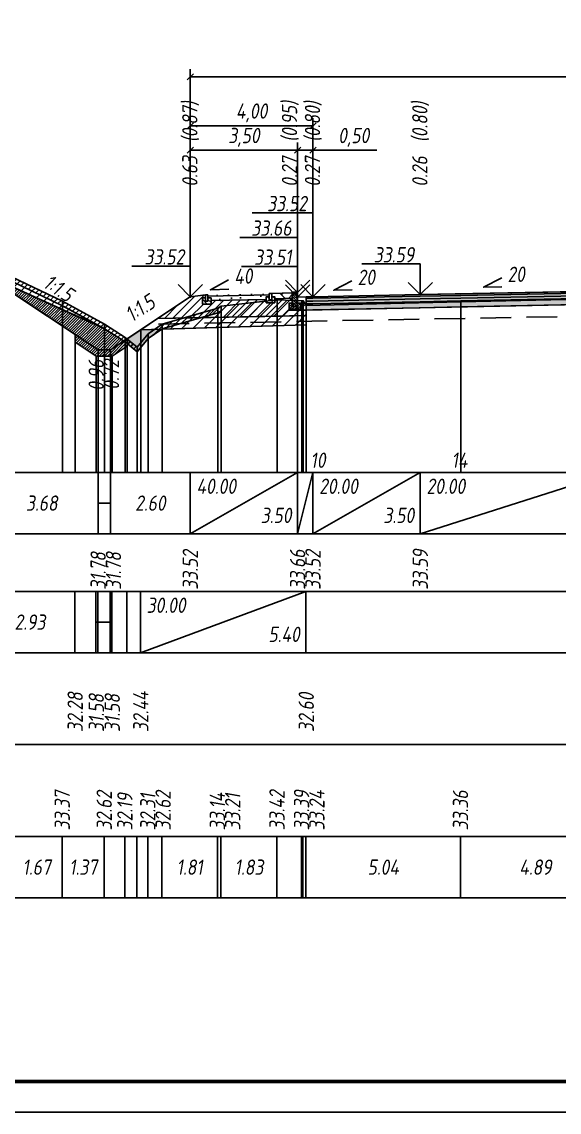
# Model space of a CAD drawing. Extents: x -717 to 1451, y -133302 to 233.
# Drawn here: x 110.9 to 198.6, y -110277.4 to -110099.4 of the extents above; entities that cross this region are included whole.
import ezdxf
from ezdxf.enums import TextEntityAlignment as Align

# ---------------------------------------------------------------- set-up
doc = ezdxf.new("R2010")
doc.units = 0
doc.linetypes.add('штриховая', pattern=[0.75, 0.5, -0.25])
for name, color, linetype in [('Интерполированный поперечник', 2, 'Continuous'), ('КОД_399', 252, 'Continuous'), ('Код_510', 7, 'Continuous'), ('Код_514', 1, 'Continuous'), ('Код_516', 1, 'Continuous'), ('Контур_0', 7, 'Continuous'), ('Контур_2660', 7, 'Continuous'), ('Контур_2665', 7, 'Continuous'), ('Контур_400', 7, 'Continuous'), ('Контур_508', 7, 'Continuous'), ('Контур_512', 7, 'Continuous'), ('Контур_513', 7, 'Continuous'), ('Красный поперечник', 1, 'Continuous'), ('Объём_2501', 7, 'Continuous'), ('Объём_2650', 7, 'Continuous'), ('Объём_2660', 7, 'Continuous'), ('Объём_2661', 7, 'Continuous'), ('Объём_2663', 7, 'Continuous'), ('Объём_2664', 7, 'Continuous'), ('Объём_2665', 7, 'Continuous'), ('Объём_2666', 7, 'Continuous'), ('Объём_2753', 7, 'Continuous'), ('Откосы', 7, 'Continuous'), ('Отметки покрытия', 7, 'Continuous'), ('Рабочие отметки', 7, 'Continuous'), ('Рабочие отметки доп.', 7, 'Continuous'), ('Слои выравнивания', 7, 'Continuous'), ('Таблица', 7, 'Continuous'), ('Уклоны проезжей части', 7, 'Continuous'), ('Черный поперечник', 3, 'Continuous')]:
    doc.layers.add(name, color=color, linetype=linetype)
for name, color, linetype, true_color in [('Контур_2540', 2, 'Continuous', 0xffff00), ('Контур_2562', 3, 'Continuous', 0x00ff00), ('Контур_2570', 7, 'Continuous', 0x80ff00), ('Контур_2583', 3, 'Continuous', 0x00ff00), ('Контур_2584', 3, 'Continuous', 0x00ff00), ('Контур_2725', 7, 'Continuous', 0x323232), ('Контур_2736', 4, 'Continuous', 0x00ffff), ('Контур_2737', 4, 'Continuous', 0x00ffff), ('Контур_2738', 4, 'Continuous', 0x00ffff), ('Контур_2739', 4, 'Continuous', 0x00ffff), ('Контур_2745', 7, 'Continuous', 0xa4ffff), ('Контур_2747', 4, 'Continuous', 0x00ffff), ('Контур_2748', 4, 'Continuous', 0x00ffff), ('Контур_2749', 4, 'Continuous', 0x00ffff), ('Контур_2760', 7, 'Continuous', 0x323232), ('Контур_2761', 7, 'Continuous', 0x323232), ('Контур_2762', 7, 'Continuous', 0x323232), ('Контур_2763', 7, 'Continuous', 0x323232), ('Контур_402', 7, 'Continuous', 0xff6464), ('Контур_703', 4, 'Continuous', 0x00ffff), ('Контур_705', 4, 'Continuous', 0x00ffff), ('Контур_707', 4, 'Continuous', 0x00ffff), ('Контур_720', 131, 'Continuous', 0xaaffff), ('Объём_2500', 7, 'Continuous', 0xc0c0c0), ('Объём_2520', 7, 'Continuous', 0x80ffff), ('Объём_2540', 2, 'Continuous', 0xffff00), ('Объём_2562', 3, 'Continuous', 0x00ff00), ('Объём_2563', 7, 'Continuous', 0xff8000), ('Объём_2570', 7, 'Continuous', 0x80ff00), ('Объём_2583', 3, 'Continuous', 0x00ff00), ('Объём_2584', 3, 'Continuous', 0x00ff00), ('Объём_2594', 3, 'Continuous', 0x00ff00), ('Объём_2598', 3, 'Continuous', 0x00ff00), ('Объём_2600', 7, 'Continuous', 0x808000), ('Объём_2620', 2, 'Continuous', 0xffff00), ('Объём_2746', 2, 'Continuous', 0xffff00)]:
    doc.layers.add(name, color=color, linetype=linetype, true_color=true_color)
doc.styles.get("Standard").update_dxf_attribs({"font": 'txt', "height": 2.5})
doc.styles.add('М', font='romand.shx', dxfattribs={"width": 0.8, "oblique": 10, "height": 2.5})
doc.dimstyles.new('ISO-25', dxfattribs={"dimtxt": 2.5, "dimasz": 2.5, "dimexe": 1.25, "dimexo": 0.625, "dimtad": 1, "dimtxsty": 'Standard', "dimcen": 2.5, "dimadec": 0, "dimazin": 0, "dimtfac": 1, "dimtmove": 0, "dimatfit": 3, "dimfxl": 1, "dimarcsym": 0})

# ---------------------------------------------------------------- blocks, each defined once
blk = doc.blocks.new('_Oblique')
at = {"color": 0, "linetype": 'ByBlock', "lineweight": -2}
blk.add_line((-0.5, -0.5), (0.5, 0.5), dxfattribs=at)
blk = doc.blocks.new('*D3584')
at = {"color": 0, "lineweight": -2, "transparency": 16777216}
for p, q in [((138.41, -110143.75), (138.41, -110119.15)), ((138.41, -110120.4), (155.91, -110120.4)), ((155.91, -110143.8), (155.91, -110119.15))]:
    blk.add_line(p, q, dxfattribs=at)
at = {"layer": 'Defpoints', "color": 0, "transparency": 16777216}
for p in [(155.91, -110120.4), (138.41, -110144.38), (155.91, -110144.43)]:
    blk.add_point(p, dxfattribs=at)
at = {"color": 0, "lineweight": -2, "transparency": 16777216, "rotation": 180}
blk.add_blockref('_Oblique', (138.41, -110120.4), dxfattribs=at)
at = {"color": 0, "lineweight": -2, "transparency": 16777216}
blk.add_blockref('_Oblique', (155.91, -110120.4), dxfattribs=at)
at = {"color": 0, "transparency": 16777216, "insert": (147.16, -110118.29), "char_height": 2.5, "width": 9.5833, "attachment_point": 5, "style": 'М'}
blk.add_mtext('3,50', dxfattribs=at)
blk = doc.blocks.new('*D3586')
at = {"color": 0, "lineweight": -2, "transparency": 16777216}
for p, q in [((155.91, -110143.8), (155.91, -110119.15)), ((155.91, -110120.4), (158.41, -110120.4)), ((158.41, -110143.75), (158.41, -110119.15)), ((158.41, -110120.4), (168.82, -110120.4))]:
    blk.add_line(p, q, dxfattribs=at)
at = {"layer": 'Defpoints', "color": 0, "transparency": 16777216}
for p in [(158.41, -110120.4), (155.91, -110144.43), (158.41, -110144.38)]:
    blk.add_point(p, dxfattribs=at)
at = {"color": 0, "lineweight": -2, "transparency": 16777216, "rotation": 180}
blk.add_blockref('_Oblique', (155.91, -110120.4), dxfattribs=at)
at = {"color": 0, "lineweight": -2, "transparency": 16777216}
blk.add_blockref('_Oblique', (158.41, -110120.4), dxfattribs=at)
at = {"color": 0, "transparency": 16777216, "insert": (165.06, -110118.29), "char_height": 2.5, "width": 9.1667, "attachment_point": 5, "style": 'М'}
blk.add_mtext('0,50', dxfattribs=at)
blk = doc.blocks.new('*D3589')
at = {"color": 0, "lineweight": -2, "transparency": 16777216}
for p, q in [((138.41, -110144.5), (138.41, -110115.15)), ((158.41, -110143.75), (158.41, -110115.15)), ((138.41, -110116.4), (158.41, -110116.4))]:
    blk.add_line(p, q, dxfattribs=at)
at = {"layer": 'Defpoints', "color": 0, "transparency": 16777216}
for p in [(158.41, -110116.4), (138.41, -110145.13), (158.41, -110144.38)]:
    blk.add_point(p, dxfattribs=at)
at = {"color": 0, "lineweight": -2, "transparency": 16777216, "rotation": 180}
blk.add_blockref('_Oblique', (138.41, -110116.4), dxfattribs=at)
at = {"color": 0, "lineweight": -2, "transparency": 16777216}
blk.add_blockref('_Oblique', (158.41, -110116.4), dxfattribs=at)
at = {"color": 0, "transparency": 16777216, "insert": (148.41, -110114.29), "char_height": 2.5, "width": 9.1667, "attachment_point": 5, "style": 'М'}
blk.add_mtext('4,00', dxfattribs=at)
blk = doc.blocks.new('*D3590')
at = {"color": 0, "lineweight": -2, "transparency": 16777216}
for p, q in [((138.41, -110144.5), (138.41, -110107.15)), ((276.15, -110144.5), (276.15, -110107.15)), ((138.41, -110108.4), (276.15, -110108.4))]:
    blk.add_line(p, q, dxfattribs=at)
at = {"layer": 'Defpoints', "color": 0, "transparency": 16777216}
for p in [(276.15, -110108.4), (138.41, -110145.13), (276.15, -110145.13)]:
    blk.add_point(p, dxfattribs=at)
at = {"color": 0, "lineweight": -2, "transparency": 16777216, "rotation": 180}
blk.add_blockref('_Oblique', (138.41, -110108.4), dxfattribs=at)
at = {"color": 0, "lineweight": -2, "transparency": 16777216}
blk.add_blockref('_Oblique', (276.15, -110108.4), dxfattribs=at)
at = {"color": 0, "transparency": 16777216, "insert": (207.28, -110106.29), "char_height": 2.5, "width": 12.5, "attachment_point": 5, "style": 'М'}
blk.add_mtext('27,55', dxfattribs=at)
blk = doc.blocks.new('БР100.30.18')
at = {"linetype": 'Continuous', "lineweight": 13}
h = blk.add_hatch(dxfattribs=at)
h.set_pattern_fill('ANSI35', scale=5)
h.set_pattern_definition([(45, (-1504.996, -4799.2297), (-0.88388348, 0.88388348), []), (45, (-1504.1121, -4799.2297), (-0.88388348, 0.88388348), [1.5625, -0.3125, 0, -0.3125])])
h.paths.add_polyline_path([(0.3, 3.47), (1.8, 3.47), (1.8, -1.03), (0, -1.03), (0, 1.97)])
h = blk.add_hatch(dxfattribs=at)
h.set_pattern_fill('ANSI35', scale=5, angle=90)
h.set_pattern_definition([(135, (-1504.996, -4800.7297), (-0.88388348, -0.88388348), []), (135, (-1504.996, -4799.8458), (-0.88388348, -0.88388348), [1.5625, -0.3125, 0, -0.3125])])
h.paths.add_polyline_path([(-1, -0.03), (0, -0.03), (0, -1.03), (1.8, -1.03), (1.8, -0.03), (2.8, -0.03), (2.8, -2.03), (-1, -2.03)])
at = {"color": 7, "lineweight": 30}
blk.add_lwpolyline([(1.8, -1.03), (0, -1.03), (0, 1.97), (0.3, 3.47), (1.8, 3.47)], close=True, dxfattribs=at)
at = {"linetype": 'Continuous'}
blk.add_lwpolyline([(0, -0.03), (-1, -0.03), (-1, -2.03), (2.8, -2.03), (2.8, -0.03), (1.8, -0.03)], dxfattribs=at)

msp = doc.modelspace()

# ---------------------------------------------------------------- hatches: boundary and pattern name
at = {"linetype": 'Continuous', "lineweight": 13}
h = msp.add_hatch(dxfattribs=at)
h.set_pattern_fill('ANSI35', scale=5, angle=90)
h.set_pattern_definition([(135, (-1679.6497, -44416.3796), (-0.883883476, -0.883883476), []), (135, (-1679.6497, -44415.4957), (-0.883883476, -0.883883476), [1.5625, -0.3125, 0, -0.3125])])
h.paths.add_polyline_path([(141.797, -110144.508), (141.297, -110144.508), (141.297, -110145.008), (140.897, -110145.008), (140.897, -110144.508), (140.397, -110144.508), (140.397, -110145.508), (141.797, -110145.508)])
at = {"linetype": 'Continuous'}
h = msp.add_hatch(dxfattribs=at)
h.set_pattern_fill('ANSI31', color=256, scale=15, angle=45, style=0)
h.set_pattern_definition([(90, (-1734.0907, -115097.4325), (-1.875, 3e-16), [])])
h.paths.add_polyline_path([(141.297, -110144.008), (151.292, -110143.802), (151.292, -110144.002), (141.297, -110144.2)])
at = {"linetype": 'Continuous', "lineweight": 13}
h = msp.add_hatch(dxfattribs=at)
h.set_pattern_fill('ANSI35', scale=5, angle=90)
h.set_pattern_definition([(135, (-1690.0452, -44416.1735), (-0.883883476, -0.883883476), []), (135, (-1690.0452, -44415.2896), (-0.883883476, -0.883883476), [1.5625, -0.3125, 0, -0.3125])])
h.paths.add_polyline_path([(152.192, -110144.302), (151.693, -110144.302), (151.692, -110144.802), (151.292, -110144.802), (151.292, -110144.302), (150.792, -110144.302), (150.792, -110145.302), (152.192, -110145.302)])
at = {"linetype": 'Continuous'}
h = msp.add_hatch(dxfattribs=at)
h.set_pattern_fill('AR-HBONE', color=253, scale=0.3)
h.set_pattern_definition([(45, (-121.6545, -115949.651), (0, 1.69705627), [3.6, -1.2]), (135, (-120.8059, -115948.8025), (1e-16, 1.69705627), [3.6, -1.2])])
h.paths.add_polyline_path([(151.292, -110143.802), (151.292, -110144.802), (151.292, -110144.802)])
h.paths.add_polyline_path([(155.013, -110143.653), (151.692, -110143.802), (151.692, -110144.302), (152.192, -110144.302), (152.192, -110144.68), (155.014, -110144.554)])
at = {"layer": 'КОД_399'}
h = msp.add_hatch(dxfattribs=at)
h.set_pattern_fill('AR-CONC', scale=0.7, angle=45, style=0)
h.set_pattern_definition([(95, (-1734.1726, -115097.5217), (3.860864, 3.2396496), [0.525, -5.775]), (40, (-1734.1726, -115097.5217), (-4.409945, 3.036377), [0.42, -4.62]), (145.45144, (-1733.851, -115097.2518), (-0.549081, 6.2760265), [0.4461813, -4.907995]), (91.1842, (-1735.1626, -115096.532), (6.101854, 4.4632964), [0.7875, -8.6625]), (141.63564, (-1734.654, -115096.16), (-0.1953, 9.447982), [0.669272, -7.361996]), (36.18416, (-1735.1626, -115096.532), (-0.1953, 9.447982), [0.63, -6.93]), (66, (-1734.42, -115096.2843), (4.947401, 0.9616773), [0.525, -5.775]), (11, (-1734.42, -115096.2843), (-2.38496, 4.793659), [0.42, -4.62]), (116.45144, (-1734.008, -115096.204), (2.562441, 5.7553363), [0.4461813, -4.907995]), (82.5, (-1734.1726, -115097.5217), (-1.5875523, 1.7079287), [0, -4.564, 0, -4.69, 0, -4.6375]), (52.5, (-1734.1726, -115097.5217), (-0.6501106, 3.2543661), [0, -2.674, 0, -4.459, 0, -1.7675]), (12.5, (-1735.2764, -115098.6255), (2.7539272, 2.5306453), [0, -1.75, 0, -5.46, 0, -7.245]), (2.5, (-1735.7714, -115099.1205), (2.3911299, 3.3821186), [0, -2.275, 0, -3.626, 0, -5.145])])
h.paths.add_polyline_path([(141.797, -110144.508), (141.297, -110144.508), (141.297, -110144.2), (151.292, -110144.002), (151.292, -110144.302), (150.792, -110144.302), (150.792, -110144.762), (141.797, -110144.94)])
at = {"layer": 'Объём_2563'}
h = msp.add_hatch(dxfattribs=at)
h.set_pattern_fill('ANSI31', color=256, scale=0.3)
h.paths.add_polyline_path([(153.495, -110147.465), (133.079, -110147.873), (138.414, -110144.317), (140.897, -110144.008), (140.897, -110144.508), (140.397, -110144.508), (140.397, -110145.508), (141.797, -110145.508), (141.797, -110144.94), (150.792, -110144.762), (150.792, -110145.302), (152.192, -110145.302), (152.192, -110144.68), (155.014, -110144.554), (155.015, -110145.368), (154.515, -110145.368), (154.516, -110146.368), (155.914, -110146.367), (155.914, -110146.517), (154.414, -110146.547)])
h.paths.add_polyline_path([(278.786, -110147.276), (279.626, -110147.836), (261.068, -110147.465), (260.15, -110146.547), (258.65, -110146.517), (258.65, -110146.367), (260.048, -110146.368), (260.049, -110145.368), (259.549, -110145.368), (259.549, -110144.554), (262.371, -110144.68), (262.371, -110145.302), (263.771, -110145.302), (263.771, -110144.762), (272.766, -110144.94), (272.766, -110145.508), (274.166, -110145.508), (274.166, -110144.508), (273.666, -110144.508), (273.666, -110144.008), (276.15, -110144.317), (278.786, -110146.074)])
at = {"layer": 'Объём_2570'}
h = msp.add_hatch(dxfattribs=at)
h.set_pattern_fill('ANSI31', color=256, scale=0.2)
h.paths.add_polyline_path([(143.471, -110146.605), (142.882, -110146.937), (133.838, -110149.551), (131.535, -110151.129), (129.764, -110153.308), (127.799, -110151.693), (124.433, -110149.539), (117.582, -110145.8), (109.253, -110141.792), (105, -110141.491), (105, -110140.741), (109.253, -110141.042), (117.582, -110145.05), (124.433, -110148.789), (127.799, -110150.943), (129.764, -110152.558), (131.535, -110150.379), (133.838, -110148.801), (142.882, -110146.187), (143.471, -110145.855)])
h.paths.add_polyline_path([(289.122, -110145.86), (284.121, -110146.039), (281.47, -110146.349), (279.669, -110146.823), (276.978, -110146.324), (276.521, -110146.018), (276.323, -110146.229), (276.323, -110145.479), (276.521, -110145.268), (276.978, -110145.574), (279.669, -110146.073), (281.47, -110145.599), (284.121, -110145.289), (289.122, -110145.11)])
at = {"layer": 'Объём_2600'}
h = msp.add_hatch(dxfattribs=at)
h.set_pattern_fill('ANSI31', color=6, scale=0.4)
h.paths.add_polyline_path([(109.253, -110141.792), (117.582, -110145.8), (124.352, -110149.495), (106.965, -110141.63)])
h.paths.add_polyline_path([(142.882, -110146.937), (143.471, -110146.605), (143.471, -110145.855), (152.6, -110144.805), (156.605, -110144.973), (156.824, -110144.966), (157.324, -110145.716), (157.324, -110148.888), (133.774, -110149.595), (133.838, -110149.551)])
h = msp.add_hatch(dxfattribs=at)
h.set_pattern_fill('HONEY', color=5, scale=0.3)
h.paths.add_polyline_path([(128.102, -110151.191), (130.342, -110149.698), (133.774, -110149.595), (131.535, -110151.129), (129.764, -110153.308), (128.102, -110151.941)])
h.paths.add_polyline_path([(287.981, -110145.901), (287.981, -110145.871), (289.122, -110145.11), (289.122, -110145.86)])
at = {"layer": 'Объём_2620'}
h = msp.add_hatch(dxfattribs=at)
h.set_pattern_fill('ANSI31', color=2, scale=0.1)
h.paths.add_polyline_path([(117.927, -110146.589), (124.352, -110149.495), (124.433, -110149.539), (127.799, -110151.693), (128.102, -110151.941), (128.102, -110152.393), (125.692, -110154), (123.086, -110154), (119.639, -110151.702), (119.639, -110150.5), (106.259, -110141.58), (106.965, -110141.63)])
at = {"layer": 'Слои выравнивания'}
for color, points in [(2, [(157.324, -110144.339), (158.414, -110144.317), (175.914, -110143.967), (182.522, -110143.835), (206.965, -110143.346), (207.282, -110143.339), (207.282, -110143.589), (206.965, -110143.596), (182.522, -110144.085), (175.914, -110144.217), (158.414, -110144.567), (157.324, -110144.589)]), (3, [(157.324, -110144.589), (158.414, -110144.567), (175.914, -110144.217), (182.522, -110144.085), (206.965, -110143.596), (207.282, -110143.589), (207.282, -110144.039), (206.965, -110144.046), (182.522, -110144.535), (175.914, -110144.667), (158.414, -110145.017), (157.324, -110145.039)]), (4, [(157.324, -110145.039), (158.414, -110145.017), (175.914, -110144.667), (182.522, -110144.535), (206.965, -110144.046), (207.282, -110144.039), (207.282, -110144.489), (206.965, -110144.496), (182.522, -110144.985), (175.914, -110145.117), (158.414, -110145.467), (157.324, -110145.489)]), (5, [(157.324, -110145.489), (158.414, -110145.467), (175.914, -110145.117), (182.522, -110144.985), (206.965, -110144.496), (207.282, -110144.489), (207.282, -110145.489), (206.965, -110145.496), (182.522, -110145.985), (175.914, -110146.117), (158.414, -110146.467), (157.324, -110146.489)])]:
    msp.add_hatch(color=color, dxfattribs=at).paths.add_polyline_path(points)

# ---------------------------------------------------------------- linework, layer by layer
at = {"flags": 128}
msp.add_lwpolyline([(-30.054, -110277.421), (389.946, -110277.421), (389.946, -109980.421), (-30.054, -109980.421)], close=True, dxfattribs=at)
at = {"const_width": 0.6, "flags": 128}
msp.add_lwpolyline([(-10.054, -110272.421), (384.946, -110272.421), (384.946, -109985.421), (-10.054, -109985.421)], close=True, dxfattribs=at)
for points in [[(140.897, -110144.508), (140.397, -110144.508), (140.397, -110145.508), (141.797, -110145.508), (141.797, -110144.508), (141.297, -110144.508), (141.297, -110145.008), (140.897, -110145.008), (140.897, -110144.508)], [(141.297, -110144.008), (140.897, -110144.008), (140.897, -110145.008), (141.297, -110145.008), (141.297, -110144.008)], [(141.297, -110144.2), (151.292, -110144.002)], [(141.797, -110144.94), (150.792, -110144.762)], [(151.292, -110144.302), (150.792, -110144.302), (150.792, -110145.302), (152.192, -110145.302), (152.192, -110144.302), (151.692, -110144.302), (151.692, -110144.802), (151.292, -110144.802), (151.292, -110144.302)], [(151.692, -110143.802), (151.292, -110143.802), (151.292, -110144.802), (151.692, -110144.802), (151.692, -110143.802)], [(151.692, -110143.802), (155.013, -110143.653), (155.014, -110144.554), (152.192, -110144.68), (152.192, -110144.302), (151.692, -110144.302), (151.692, -110143.802)]]:
    msp.add_lwpolyline(points)
at = {"layer": 'Интерполированный поперечник', "linetype": 'штриховая', "ltscale": 10, "flags": 128}
msp.add_lwpolyline([(133.23, -110148.77), (279.078, -110146.069)], dxfattribs=at)
at = {"layer": 'Код_510'}
for p, q in [((117.528, -110242.421), (117.528, -110232.421)), ((124.379, -110242.421), (124.379, -110232.421)), ((127.745, -110242.421), (127.745, -110232.421)), ((129.71, -110242.421), (129.71, -110232.421)), ((131.48, -110242.421), (131.48, -110232.421)), ((133.784, -110242.421), (133.784, -110232.421)), ((142.828, -110242.421), (142.828, -110232.421)), ((143.416, -110242.421), (143.416, -110232.421)), ((152.546, -110242.421), (152.546, -110232.421)), ((156.551, -110242.421), (156.551, -110232.421)), ((156.769, -110242.421), (156.769, -110232.421)), ((157.269, -110242.421), (157.269, -110232.421)), ((182.468, -110242.421), (182.468, -110232.421))]:
    msp.add_line(p, q, dxfattribs=at)
at = {"layer": 'Код_514'}
for p, q in [((123.389, -110183), (123.389, -110173)), ((125.389, -110183), (125.389, -110173)), ((138.414, -110183), (138.414, -110173)), ((138.414, -110183), (155.914, -110173)), ((155.914, -110183), (155.914, -110173)), ((155.914, -110183), (155.914, -110173)), ((155.914, -110183), (158.414, -110173)), ((158.414, -110183), (158.414, -110173)), ((158.414, -110183), (175.914, -110173)), ((175.914, -110183), (175.914, -110173)), ((175.914, -110183), (207.282, -110173)), ((123.389, -110178), (125.389, -110178))]:
    msp.add_line(p, q, dxfattribs=at)
at = {"layer": 'Код_516'}
for p, q in [((119.584, -110202.421), (119.584, -110192.421)), ((119.584, -110202.421), (119.584, -110192.421)), ((123.032, -110202.421), (123.032, -110192.421)), ((123.334, -110202.421), (123.334, -110192.421)), ((125.334, -110202.421), (125.334, -110192.421)), ((125.637, -110202.421), (125.637, -110192.421)), ((128.047, -110202.421), (128.047, -110192.421)), ((128.047, -110202.421), (128.047, -110192.421)), ((130.288, -110202.421), (130.288, -110192.421)), ((130.288, -110202.421), (157.269, -110192.421)), ((157.269, -110202.421), (157.269, -110192.421)), ((123.032, -110197.421), (123.334, -110197.421)), ((123.334, -110197.421), (125.334, -110197.421)), ((125.334, -110197.421), (125.637, -110197.421))]:
    msp.add_line(p, q, dxfattribs=at)
at = {"layer": 'Контур_0', "flags": 128}
for points in [[(138.414, -110144.317), (128.102, -110151.191), (128.102, -110151.191), (128.102, -110151.191), (128.102, -110151.191), (128.102, -110151.191), (128.102, -110151.191), (128.102, -110151.191), (128.102, -110151.191), (128.102, -110151.191), (128.102, -110151.191), (128.102, -110151.191), (128.102, -110151.191), (128.102, -110151.191), (128.102, -110151.191), (125.389, -110153), (123.389, -110153), (105, -110140.741)], [(138.414, -110144.317), (128.102, -110151.191), (128.102, -110151.191), (128.102, -110151.191), (128.102, -110151.191), (128.102, -110151.191), (128.102, -110151.191), (128.102, -110151.191), (128.102, -110151.191), (128.102, -110151.191), (128.102, -110151.191), (128.102, -110151.191), (128.102, -110151.191), (128.102, -110151.191), (128.102, -110151.191), (125.389, -110153)], [(155.914, -110146.517), (155.914, -110144.367), (157.324, -110144.339), (157.324, -110146.489), (155.914, -110146.517), (155.914, -110146.517)]]:
    msp.add_lwpolyline(points, dxfattribs=at)
at = {"layer": 'Контур_0', "color": 250, "flags": 128}
for points in [[(133.079, -110147.873), (153.495, -110147.465), (154.414, -110146.547), (155.914, -110146.517)], [(154.414, -110146.547), (157.324, -110146.489), (157.324, -110147.389), (153.495, -110147.465), (154.414, -110146.547), (154.414, -110146.547)]]:
    msp.add_lwpolyline(points, dxfattribs=at)
at = {"layer": 'Контур_2540', "flags": 128}
msp.add_lwpolyline([(157.324, -110148.888), (130.342, -110149.698), (133.079, -110147.873), (157.324, -110147.389), (157.324, -110148.888), (157.324, -110148.888)], dxfattribs=at)
at = {"layer": 'Контур_2562', "flags": 128}
msp.add_lwpolyline([(138.414, -110144.317), (138.414, -110144.317), (138.414, -110144.317), (138.414, -110144.317), (138.414, -110144.317)], dxfattribs=at)
at = {"layer": 'Контур_2570', "flags": 128}
msp.add_lwpolyline([(109.253, -110141.792), (117.582, -110145.8), (124.433, -110149.539), (127.799, -110151.693), (129.764, -110153.308), (131.535, -110151.129), (133.838, -110149.551), (133.838, -110149.551), (142.882, -110146.937), (143.471, -110146.605), (143.471, -110145.855), (152.6, -110144.805), (156.605, -110144.973), (156.824, -110144.966), (157.324, -110145.716), (182.522, -110145.126), (206.965, -110144.603)], dxfattribs=at)
at = {"layer": 'Контур_2583', "flags": 128}
for points in [[(123.086, -110154), (123.389, -110154), (123.389, -110153), (119.639, -110150.5), (119.639, -110151.702), (123.086, -110154)], [(128.102, -110152.393), (128.102, -110151.191), (125.389, -110153), (125.389, -110154), (125.692, -110154), (128.102, -110152.393)]]:
    msp.add_lwpolyline(points, dxfattribs=at)
at = {"layer": 'Контур_2584', "flags": 128}
msp.add_lwpolyline([(125.389, -110154), (125.389, -110153), (123.389, -110153), (123.389, -110154), (125.389, -110154)], dxfattribs=at)
at = {"layer": 'Контур_2660', "flags": 128}
msp.add_lwpolyline([(130.342, -110149.698), (157.324, -110148.888)], dxfattribs=at)
at = {"layer": 'Контур_2665', "flags": 128}
msp.add_lwpolyline([(138.414, -110144.317), (138.414, -110144.317)], dxfattribs=at)
at = {"layer": 'Контур_2725', "flags": 128}
msp.add_lwpolyline([(157.324, -110146.489), (158.414, -110146.467), (175.914, -110146.117), (182.522, -110145.985), (206.965, -110145.496), (207.282, -110145.489), (228.294, -110145.91), (235.946, -110146.063), (238.65, -110146.117), (256.15, -110146.467), (258.65, -110146.517)], dxfattribs=at)
at = {"layer": 'Контур_2736', "flags": 128}
for points in [[(138.414, -110144.317), (128.102, -110151.191)], [(128.102, -110151.191), (125.389, -110153)]]:
    msp.add_lwpolyline(points, dxfattribs=at)
at = {"layer": 'Контур_2737', "flags": 128}
msp.add_lwpolyline([(128.102, -110151.191), (128.102, -110151.191)], dxfattribs=at)
at = {"layer": 'Контур_2738', "flags": 128}
msp.add_lwpolyline([(128.102, -110151.191), (128.102, -110151.191)], dxfattribs=at)
at = {"layer": 'Контур_2739', "flags": 128}
msp.add_lwpolyline([(128.102, -110151.191), (128.102, -110151.191)], dxfattribs=at)
at = {"layer": 'Контур_2745', "flags": 128}
msp.add_lwpolyline([(128.102, -110151.191), (128.102, -110151.191)], dxfattribs=at)
msp.add_lwpolyline([(128.102, -110151.191), (128.102, -110151.191)], dxfattribs=at)
msp.add_lwpolyline([(128.102, -110151.191), (128.102, -110151.191)], dxfattribs=at)
msp.add_lwpolyline([(128.102, -110151.191), (128.102, -110151.191)], dxfattribs=at)
msp.add_lwpolyline([(128.102, -110151.191), (128.102, -110151.191)], dxfattribs=at)
msp.add_lwpolyline([(128.102, -110151.191), (128.102, -110151.191)], dxfattribs=at)
at = {"layer": 'Контур_2747', "flags": 128}
msp.add_lwpolyline([(128.102, -110151.191), (128.102, -110151.191)], dxfattribs=at)
at = {"layer": 'Контур_2748', "flags": 128}
msp.add_lwpolyline([(128.102, -110151.191), (128.102, -110151.191)], dxfattribs=at)
at = {"layer": 'Контур_2749', "flags": 128}
msp.add_lwpolyline([(128.102, -110151.191), (128.102, -110151.191)], dxfattribs=at)
at = {"layer": 'Контур_2760', "flags": 128}
msp.add_lwpolyline([(157.324, -110144.339), (158.414, -110144.317), (175.914, -110143.967), (182.522, -110143.835), (206.965, -110143.346), (207.282, -110143.339), (228.294, -110143.76), (235.946, -110143.913), (238.65, -110143.967), (256.15, -110144.317), (258.65, -110144.367)], dxfattribs=at)
at = {"layer": 'Контур_2761', "flags": 128}
msp.add_lwpolyline([(157.324, -110144.589), (158.414, -110144.567), (175.914, -110144.217), (182.522, -110144.085), (206.965, -110143.596), (207.282, -110143.589), (228.294, -110144.01), (235.946, -110144.163), (238.65, -110144.217), (256.15, -110144.567), (258.65, -110144.617)], dxfattribs=at)
at = {"layer": 'Контур_2762', "flags": 128}
msp.add_lwpolyline([(157.324, -110145.039), (158.414, -110145.017), (175.914, -110144.667), (182.522, -110144.535), (206.965, -110144.046), (207.282, -110144.039), (228.294, -110144.46), (235.946, -110144.613), (238.65, -110144.667), (256.15, -110145.017), (258.65, -110145.067)], dxfattribs=at)
at = {"layer": 'Контур_2763', "flags": 128}
msp.add_lwpolyline([(157.324, -110145.489), (158.414, -110145.467), (175.914, -110145.117), (182.522, -110144.985), (206.965, -110144.496), (207.282, -110144.489), (228.294, -110144.91), (235.946, -110145.063), (238.65, -110145.117), (256.15, -110145.467), (258.65, -110145.517)], dxfattribs=at)
at = {"layer": 'Контур_400', "flags": 128}
msp.add_lwpolyline([(155.914, -110144.367), (158.414, -110144.317), (158.414, -110144.317), (158.414, -110144.317), (158.414, -110144.317), (158.414, -110144.317), (158.414, -110144.317), (175.914, -110143.967), (207.282, -110143.339)], dxfattribs=at)
at = {"layer": 'Контур_402', "flags": 128}
msp.add_lwpolyline([(130.342, -110149.698), (157.324, -110148.888), (157.324, -110146.489), (207.282, -110145.489), (258.65, -110146.517), (258.65, -110148.93), (284.221, -110149.698)], dxfattribs=at)
at = {"layer": 'Контур_508', "flags": 128}
msp.add_lwpolyline([(105, -110140.741), (119.639, -110150.5), (119.639, -110151.702), (123.086, -110154), (123.389, -110154), (125.389, -110154), (125.692, -110154), (128.102, -110152.393), (128.102, -110151.191), (130.342, -110149.698), (157.324, -110148.888), (157.324, -110146.489), (207.282, -110145.489), (258.65, -110146.517), (258.65, -110148.93), (284.221, -110149.698), (284.221, -110149.371), (284.231, -110149.371), (284.534, -110149.371), (287.981, -110147.073), (287.981, -110145.871), (289.122, -110145.11)], dxfattribs=at)
at = {"layer": 'Контур_512', "flags": 128}
msp.add_lwpolyline([(105, -110140.741), (119.639, -110150.5), (119.639, -110151.702), (123.086, -110154), (123.389, -110154), (125.389, -110154), (125.692, -110154), (128.102, -110152.393), (128.102, -110151.191), (130.342, -110149.698), (157.324, -110148.888)], dxfattribs=at)
at = {"layer": 'Контур_513', "flags": 128}
msp.add_lwpolyline([(105, -110140.741), (119.639, -110150.5), (119.639, -110151.702), (123.086, -110154), (123.389, -110154), (125.389, -110154), (125.692, -110154), (128.102, -110152.393), (128.102, -110151.191), (130.342, -110149.698), (157.324, -110148.888), (157.324, -110146.489), (207.282, -110145.489), (258.65, -110146.517), (258.65, -110148.93), (284.221, -110149.698), (284.221, -110149.371), (284.231, -110149.371), (284.534, -110149.371), (287.981, -110147.073), (287.981, -110145.871), (289.122, -110145.11)], dxfattribs=at)
at = {"layer": 'Контур_703', "flags": 128}
msp.add_lwpolyline([(138.414, -110144.317), (128.102, -110151.191)], dxfattribs=at)
at = {"layer": 'Контур_705', "flags": 128}
msp.add_lwpolyline([(128.102, -110151.191), (128.102, -110151.191)], dxfattribs=at)
at = {"layer": 'Контур_707', "flags": 128}
msp.add_lwpolyline([(123.389, -110153), (105, -110140.741)], dxfattribs=at)
at = {"layer": 'Контур_720', "flags": 128}
msp.add_lwpolyline([(125.389, -110153), (123.389, -110153)], dxfattribs=at)
at = {"layer": 'Красный поперечник'}
for p, q in [((105, -110140.741), (123.389, -110153)), ((175.914, -110143.967), (207.282, -110143.339)), ((125.389, -110153), (138.414, -110144.317)), ((155.914, -110144.367), (158.414, -110144.317)), ((158.414, -110144.317), (175.914, -110143.967)), ((157.324, -110148.888), (157.324, -110173)), ((119.639, -110150.5), (119.639, -110173)), ((130.342, -110149.698), (130.342, -110173)), ((119.639, -110151.702), (119.639, -110173)), ((128.102, -110151.191), (128.102, -110173)), ((128.102, -110152.393), (128.102, -110173)), ((123.086, -110154), (123.086, -110173)), ((123.389, -110153), (125.389, -110153)), ((123.389, -110154), (123.389, -110173)), ((125.389, -110154), (125.389, -110173)), ((125.692, -110154), (125.692, -110173))]:
    msp.add_line(p, q, dxfattribs=at)
at = {"layer": 'Объём_2500', "flags": 128}
msp.add_lwpolyline([(155.914, -110146.517), (155.914, -110144.367), (157.324, -110144.339), (157.324, -110146.489), (155.914, -110146.517), (155.914, -110146.517)], dxfattribs=at)
at = {"layer": 'Объём_2501', "flags": 128}
msp.add_lwpolyline([(155.914, -110144.367), (158.414, -110144.317), (158.414, -110144.317), (158.414, -110144.317), (158.414, -110144.317), (158.414, -110144.317), (158.414, -110144.317), (175.914, -110143.967), (207.282, -110143.339)], dxfattribs=at)
at = {"layer": 'Объём_2520', "color": 250, "flags": 128}
msp.add_lwpolyline([(154.414, -110146.547), (157.324, -110146.489), (157.324, -110147.389), (153.495, -110147.465), (154.414, -110146.547), (154.414, -110146.547)], dxfattribs=at)
at = {"layer": 'Объём_2540', "flags": 128}
msp.add_lwpolyline([(157.324, -110148.888), (130.342, -110149.698), (133.079, -110147.873), (157.324, -110147.389), (157.324, -110148.888), (157.324, -110148.888)], dxfattribs=at)
at = {"layer": 'Объём_2562', "flags": 128}
msp.add_lwpolyline([(138.414, -110144.317), (138.414, -110144.317), (138.414, -110144.317), (138.414, -110144.317), (138.414, -110144.317)], dxfattribs=at)
at = {"layer": 'Объём_2563', "color": 250, "flags": 128}
msp.add_lwpolyline([(153.495, -110147.465), (133.079, -110147.873), (138.414, -110144.317), (140.897, -110144.008), (140.897, -110144.508), (140.397, -110144.508), (140.397, -110145.508), (141.797, -110145.508), (141.797, -110144.94), (150.792, -110144.762), (150.792, -110145.302), (152.192, -110145.302), (152.192, -110144.68), (155.014, -110144.554), (155.015, -110145.368), (154.515, -110145.368), (154.516, -110146.368), (155.914, -110146.367), (155.914, -110146.517), (154.414, -110146.547), (153.495, -110147.465), (153.495, -110147.465)], dxfattribs=at)
at = {"layer": 'Объём_2570', "flags": 128}
msp.add_lwpolyline([(143.471, -110146.605), (142.882, -110146.937), (133.838, -110149.551), (131.535, -110151.129), (129.764, -110153.308), (127.799, -110151.693), (124.433, -110149.539), (117.582, -110145.8), (109.253, -110141.792), (105, -110141.491), (105, -110140.741), (109.253, -110141.042), (117.582, -110145.05), (124.433, -110148.789), (127.799, -110150.943), (129.764, -110152.558), (131.535, -110150.379), (133.838, -110148.801), (142.882, -110146.187), (143.471, -110145.855), (143.471, -110146.605), (143.471, -110146.605)], dxfattribs=at)
at = {"layer": 'Объём_2583', "flags": 128}
for points in [[(123.086, -110154), (123.389, -110154), (123.389, -110153), (119.639, -110150.5), (119.639, -110151.702), (123.086, -110154)], [(128.102, -110152.393), (128.102, -110151.191), (125.389, -110153), (125.389, -110154), (125.692, -110154), (128.102, -110152.393)]]:
    msp.add_lwpolyline(points, dxfattribs=at)
at = {"layer": 'Объём_2584', "flags": 128}
msp.add_lwpolyline([(125.389, -110154), (125.389, -110153), (123.389, -110153), (123.389, -110154), (125.389, -110154)], dxfattribs=at)
at = {"layer": 'Объём_2594', "flags": 128}
for points in [[(123.389, -110153), (119.639, -110150.5)], [(128.102, -110151.191), (125.389, -110153)]]:
    msp.add_lwpolyline(points, dxfattribs=at)
at = {"layer": 'Объём_2598', "flags": 128}
msp.add_lwpolyline([(125.389, -110153), (123.389, -110153)], dxfattribs=at)
at = {"layer": 'Объём_2600', "color": 5, "flags": 128}
msp.add_lwpolyline([(128.102, -110151.191), (130.342, -110149.698), (133.774, -110149.595), (131.535, -110151.129), (129.764, -110153.308), (128.102, -110151.941), (128.102, -110151.191), (128.102, -110151.191)], dxfattribs=at)
at = {"layer": 'Объём_2620', "flags": 128}
msp.add_lwpolyline([(117.927, -110146.589), (124.352, -110149.495), (124.433, -110149.539), (127.799, -110151.693), (128.102, -110151.941), (128.102, -110152.393), (125.692, -110154), (123.086, -110154), (119.639, -110151.702), (119.639, -110150.5), (106.259, -110141.58), (106.965, -110141.63), (117.927, -110146.589), (117.927, -110146.589)], dxfattribs=at)
at = {"layer": 'Объём_2650', "color": 6, "flags": 128}
for points in [[(109.253, -110141.792), (117.582, -110145.8), (124.352, -110149.495), (106.965, -110141.63), (109.253, -110141.792), (109.253, -110141.792)], [(142.882, -110146.937), (143.471, -110146.605), (143.471, -110145.855), (152.6, -110144.805), (156.605, -110144.973), (156.824, -110144.966), (157.324, -110145.716), (157.324, -110148.888), (133.774, -110149.595), (133.838, -110149.551), (142.882, -110146.937), (142.882, -110146.937)]]:
    msp.add_lwpolyline(points, dxfattribs=at)
at = {"layer": 'Объём_2660', "flags": 128}
msp.add_lwpolyline([(130.342, -110149.698), (157.324, -110148.888)], dxfattribs=at)
at = {"layer": 'Объём_2661', "flags": 128}
msp.add_lwpolyline([(138.414, -110144.317), (128.102, -110151.191)], dxfattribs=at)
at = {"layer": 'Объём_2663', "flags": 128}
for points in [[(123.389, -110153), (105, -110140.741)], [(128.102, -110151.191), (125.389, -110153)]]:
    msp.add_lwpolyline(points, dxfattribs=at)
at = {"layer": 'Объём_2664', "flags": 128}
msp.add_lwpolyline([(125.389, -110153), (123.389, -110153)], dxfattribs=at)
at = {"layer": 'Объём_2665', "flags": 128}
msp.add_lwpolyline([(138.414, -110144.317), (138.414, -110144.317)], dxfattribs=at)
at = {"layer": 'Объём_2666', "flags": 128}
msp.add_lwpolyline([(138.414, -110144.317), (128.102, -110151.191)], dxfattribs=at)
at = {"layer": 'Объём_2746', "flags": 128}
for points in [[(133.838, -110149.551), (142.882, -110146.937), (143.471, -110146.605), (143.471, -110145.855), (152.6, -110144.805), (156.605, -110144.973), (156.824, -110144.966), (157.324, -110145.716), (157.324, -110148.888), (133.774, -110149.595), (133.838, -110149.551), (133.838, -110149.551)], [(123.389, -110153), (125.389, -110153), (127.57, -110151.546), (127.799, -110151.693), (128.102, -110151.941), (128.102, -110152.393), (125.692, -110154), (123.086, -110154), (119.639, -110151.702), (119.639, -110150.5), (123.389, -110153), (123.389, -110153)]]:
    msp.add_lwpolyline(points, dxfattribs=at)
at = {"layer": 'Объём_2753', "flags": 128}
msp.add_lwpolyline([(157.324, -110144.339), (157.324, -110144.339)], dxfattribs=at)
at = {"layer": 'Откосы', "color": 1, "flags": 128}
for points in [[(144.676, -110143.065), (141.678, -110143.185), (144.616, -110141.567)], [(164.794, -110143.189), (161.795, -110143.249), (164.764, -110141.689)], [(189.228, -110142.7), (186.229, -110142.76), (189.198, -110141.201)]]:
    msp.add_lwpolyline(points, dxfattribs=at)
at = {"layer": 'Отметки покрытия', "color": 1}
for p, q in [((158.414, -110130.617), (148.519, -110130.617)), ((158.414, -110144.317), (158.414, -110130.617)), ((155.914, -110134.617), (146.504, -110134.617)), ((155.914, -110143.617), (155.914, -110134.617)), ((138.414, -110139.317), (128.903, -110139.317)), ((138.414, -110144.317), (138.414, -110139.317)), ((155.914, -110139.367), (146.774, -110139.367)), ((155.914, -110144.367), (155.914, -110139.367)), ((175.914, -110138.967), (166.4, -110138.967)), ((175.914, -110143.967), (175.914, -110138.967)), ((155.914, -110143.617), (153.914, -110141.617)), ((155.914, -110143.617), (157.914, -110141.617)), ((138.414, -110144.317), (136.414, -110142.317)), ((138.414, -110144.317), (140.414, -110142.317)), ((155.914, -110144.367), (153.914, -110142.367)), ((155.914, -110144.367), (157.914, -110142.367)), ((158.414, -110144.317), (156.414, -110142.317)), ((158.414, -110144.317), (160.414, -110142.317)), ((175.914, -110143.967), (173.914, -110141.967)), ((175.914, -110143.967), (177.914, -110141.967))]:
    msp.add_line(p, q, dxfattribs=at)
at = {"layer": 'Слои выравнивания'}
for p, q in [((155.914, -110144.367), (155.914, -110173)), ((157.324, -110144.339), (157.324, -110173))]:
    msp.add_line(p, q, dxfattribs=at)
at = {"layer": 'Слои выравнивания', "color": 2, "flags": 128}
msp.add_lwpolyline([(157.324, -110144.339), (158.414, -110144.317), (175.914, -110143.967), (182.522, -110143.835), (206.965, -110143.346), (207.282, -110143.339), (207.282, -110143.589), (206.965, -110143.596), (182.522, -110144.085), (175.914, -110144.217), (158.414, -110144.567), (157.324, -110144.589)], close=True, dxfattribs=at)
at = {"layer": 'Слои выравнивания', "color": 3, "flags": 128}
msp.add_lwpolyline([(157.324, -110144.589), (158.414, -110144.567), (175.914, -110144.217), (182.522, -110144.085), (206.965, -110143.596), (207.282, -110143.589), (207.282, -110144.039), (206.965, -110144.046), (182.522, -110144.535), (175.914, -110144.667), (158.414, -110145.017), (157.324, -110145.039)], close=True, dxfattribs=at)
at = {"layer": 'Слои выравнивания', "color": 4, "flags": 128}
msp.add_lwpolyline([(157.324, -110145.039), (158.414, -110145.017), (175.914, -110144.667), (182.522, -110144.535), (206.965, -110144.046), (207.282, -110144.039), (207.282, -110144.489), (206.965, -110144.496), (182.522, -110144.985), (175.914, -110145.117), (158.414, -110145.467), (157.324, -110145.489)], close=True, dxfattribs=at)
at = {"layer": 'Слои выравнивания', "color": 5, "flags": 128}
msp.add_lwpolyline([(157.324, -110145.489), (158.414, -110145.467), (175.914, -110145.117), (182.522, -110144.985), (206.965, -110144.496), (207.282, -110144.489), (207.282, -110145.489), (206.965, -110145.496), (182.522, -110145.985), (175.914, -110146.117), (158.414, -110146.467), (157.324, -110146.489)], close=True, dxfattribs=at)
at = {"layer": 'Таблица'}
for p, q in [((80, -110173), (314.122, -110173)), ((80, -110183), (314.122, -110183)), ((80, -110192.421), (314.122, -110192.421)), ((79.946, -110202.421), (314.068, -110202.421)), ((79.946, -110217.421), (314.068, -110217.421)), ((79.946, -110232.421), (314.068, -110232.421)), ((79.946, -110242.421), (314.068, -110242.421))]:
    msp.add_line(p, q, dxfattribs=at)
at = {"layer": 'Уклоны проезжей части', "color": 1, "flags": 128}
for points in [[(144.676, -110143.065), (141.678, -110143.185), (144.616, -110141.567)], [(164.794, -110143.189), (161.795, -110143.249), (164.764, -110141.689)], [(189.228, -110142.7), (186.229, -110142.76), (189.198, -110141.201)]]:
    msp.add_lwpolyline(points, dxfattribs=at)
at = {"layer": 'Черный поперечник', "color": 7}
for p, q in [((117.582, -110145.05), (117.582, -110173)), ((152.6, -110144.805), (152.6, -110173)), ((156.605, -110144.973), (156.605, -110173)), ((156.824, -110144.966), (156.824, -110173)), ((182.522, -110145.126), (182.522, -110173)), ((142.882, -110146.187), (142.882, -110173)), ((143.471, -110145.855), (143.471, -110173)), ((157.324, -110145.716), (157.324, -110173)), ((124.433, -110148.789), (124.433, -110173)), ((133.838, -110148.801), (133.838, -110173)), ((131.535, -110150.379), (131.535, -110173)), ((127.799, -110150.943), (127.799, -110173)), ((129.764, -110152.558), (129.764, -110173))]:
    msp.add_line(p, q, dxfattribs=at)
at = {"layer": 'Черный поперечник', "flags": 128}
msp.add_lwpolyline([(109.253, -110141.042), (117.582, -110145.05), (124.433, -110148.789), (127.799, -110150.943), (129.764, -110152.558), (131.535, -110150.379), (133.838, -110148.801), (142.882, -110146.187), (143.471, -110145.855), (152.6, -110144.805), (156.605, -110144.973), (156.824, -110144.966), (157.324, -110145.716), (182.522, -110145.126), (206.965, -110144.603)], dxfattribs=at)

# ---------------------------------------------------------------- block references
at = {"lineweight": 18, "xscale": -0.5, "yscale": 0.5, "zscale": 0.5, "rotation": 0.05553677703885818}
msp.add_blockref('БР100.30.18', (155.915, -110145.35), dxfattribs=at)

# ---------------------------------------------------------------- texts
at = {"layer": 'Код_510', "style": 'М', "oblique": 10, "width": 0.8}
for s, p in [('33.37', (117.528, -110231.421)), ('32.62', (124.379, -110231.421)), ('32.19', (127.745, -110231.421)), ('32.31', (131.48, -110231.421)), ('32.62', (133.98, -110231.421)), ('33.14', (142.828, -110231.421)), ('33.21', (145.328, -110231.421)), ('33.42', (152.546, -110231.421)), ('33.39', (156.551, -110231.421)), ('33.24', (159.051, -110231.421)), ('33.36', (182.468, -110231.421))]:
    msp.add_text(s, height=2.5, rotation=90, dxfattribs=at).set_placement(p, align=Align.MIDDLE_LEFT)
for s, p in [('1.67', (113.363, -110237.421)), ('1.37', (120.953, -110237.421)), ('1.81', (138.306, -110237.421)), ('1.83', (147.981, -110237.421)), ('5.04', (169.869, -110237.421)), ('4.89', (194.69, -110237.421))]:
    msp.add_text(s, height=2.5, dxfattribs=at).set_placement(p, align=Align.MIDDLE_CENTER)
at = {"layer": 'Код_514', "style": 'М', "oblique": 10, "width": 0.8}
for s, p in [('40.00', (139.414, -110174)), ('20.00', (159.414, -110174)), ('20.00', (176.914, -110174))]:
    msp.add_text(s, height=2.5, dxfattribs=at).set_placement(p, align=Align.TOP_LEFT)
for s, p in [('3.68', (114.194, -110178)), ('2.60', (131.901, -110178))]:
    msp.add_text(s, height=2.5, dxfattribs=at).set_placement(p, align=Align.MIDDLE_CENTER)
for p in [(154.914, -110182), (174.914, -110182)]:
    msp.add_text('3.50', height=2.5, dxfattribs=at).set_placement(p, align=Align.BOTTOM_RIGHT)
for s, p in [('31.78', (123.389, -110192.154)), ('31.78', (125.889, -110192.154)), ('33.52', (138.414, -110192.154)), ('33.66', (155.914, -110192.154)), ('33.52', (158.414, -110192.154)), ('33.59', (175.914, -110192.154))]:
    msp.add_text(s, height=2.5, rotation=90, dxfattribs=at).set_placement(p, align=Align.MIDDLE_LEFT)
at = {"layer": 'Код_516', "style": 'М', "oblique": 10, "width": 0.8}
msp.add_text('30.00', height=2.5, dxfattribs=at).set_placement((131.288, -110193.421), align=Align.TOP_LEFT)
msp.add_text('2.93', height=2.5, dxfattribs=at).set_placement((112.265, -110197.421), align=Align.MIDDLE_CENTER)
msp.add_text('5.40', height=2.5, dxfattribs=at).set_placement((156.269, -110201.421), align=Align.BOTTOM_RIGHT)
for s, p in [('32.28', (119.639, -110215.371)), ('31.58', (123.086, -110215.371)), ('31.58', (125.692, -110215.371)), ('32.44', (130.342, -110215.371)), ('32.60', (157.324, -110215.371))]:
    msp.add_text(s, height=2.5, rotation=90, dxfattribs=at).set_placement(p, align=Align.MIDDLE_LEFT)
at = {"layer": 'Откосы', "color": 1, "style": 'М', "oblique": 10, "width": 0.8}
for s, rotation, p in [('40', 2.29061, (147.124, -110142.968)), ('20', 1.14576, (167.144, -110143.142)), ('20', 1.14576, (191.578, -110142.653)), ('1:1.5', 326.30994, (115.854, -110144.598)), ('1:1.5', 33.69007, (131.346, -110147.826))]:
    msp.add_text(s, height=2.5, rotation=rotation, dxfattribs=at).set_placement(p, align=Align.BOTTOM_CENTER)
at = {"layer": 'Отметки покрытия', "color": 1, "style": 'М', "oblique": 10, "width": 0.8}
for s, p in [('33.52', (157.414, -110131.107)), ('33.66', (154.914, -110135.107)), ('33.59', (174.914, -110139.457)), ('33.52', (137.414, -110139.807)), ('33.51', (154.914, -110139.857))]:
    msp.add_text(s, height=2.5, dxfattribs=at).set_placement(p, align=Align.BOTTOM_RIGHT)
at = {"layer": 'Рабочие отметки', "color": 1, "style": 'М', "oblique": 10, "width": 0.8}
for s, p in [('0.63', (138.336, -110126.367)), ('0.27', (154.586, -110126.367)), ('0.27', (158.336, -110126.367)), ('0.26', (175.836, -110126.367))]:
    msp.add_text(s, height=2.5, rotation=90, dxfattribs=at).set_placement(p, align=Align.MIDDLE_LEFT)
for s, p in [('0.96', (123.061, -110154.589)), ('0.72', (125.561, -110154.589))]:
    msp.add_text(s, height=2.5, rotation=90, dxfattribs=at).set_placement(p, align=Align.MIDDLE_RIGHT)
at = {"layer": 'Рабочие отметки доп.', "color": 1, "style": 'М', "oblique": 10, "width": 0.8}
for s, p in [('(0.87)', (138.336, -110119.067)), ('(0.95)', (154.586, -110119.017)), ('(0.80)', (158.336, -110119.017)), ('(0.80)', (175.836, -110119.067))]:
    msp.add_text(s, height=2.5, rotation=90, dxfattribs=at).set_placement(p, align=Align.MIDDLE_LEFT)
at = {"layer": 'Слои выравнивания', "style": 'М', "oblique": 10, "width": 0.8}
for s, p in [('10', (159.225, -110173)), ('14', (182.303, -110173))]:
    msp.add_text(s, height=2.5, dxfattribs=at).set_placement(p, align=Align.BOTTOM_CENTER)
at = {"layer": 'Уклоны проезжей части', "color": 1, "style": 'М', "oblique": 10, "width": 0.8}
for s, rotation, p in [('40', 2.29061, (147.124, -110142.968)), ('20', 1.14576, (167.144, -110143.142)), ('20', 1.14576, (191.578, -110142.653)), ('1:1.5', 326.30994, (115.854, -110144.598)), ('1:1.5', 33.69007, (131.346, -110147.826))]:
    msp.add_text(s, height=2.5, rotation=rotation, dxfattribs=at).set_placement(p, align=Align.BOTTOM_CENTER)

# ---------------------------------------------------------------- dimensions: what is measured, and where the dimension line sits
at = {"color": 5}
for base, p1, p2, picture, middle in [((276.15, -110108.402), (138.414, -110145.129), (276.15, -110145.129), '*D3590', (207.282, -110106.289)), ((158.414, -110116.402), (138.414, -110145.129), (158.414, -110144.379), '*D3589', (148.414, -110114.289)), ((155.914, -110120.402), (138.414, -110144.379), (155.914, -110144.429), '*D3584', (147.164, -110118.289))]:
    dim = msp.add_linear_dim(base=base, p1=p1, p2=p2, angle=180, dimstyle='ISO-25', override={"dimasz": 1, "dimlfac": 0.2, "dimzin": 0, "dimtxsty": 'М', "dimblk1": 'Oblique', "dimblk2": 'Oblique', "dimsah": 1}, dxfattribs=at)
    dim.commit()
    dim.dimension.update_dxf_attribs({"geometry": picture, "text_midpoint": middle})
dim = msp.add_linear_dim(base=(158.414, -110120.402), p1=(155.914, -110144.429), p2=(158.414, -110144.379), angle=180, dimstyle='ISO-25', override={"dimasz": 1, "dimlfac": 0.2, "dimzin": 0, "dimtxsty": 'М', "dimblk1": 'Oblique', "dimblk2": 'Oblique', "dimsah": 1}, dxfattribs=at)
dim.commit()
dim.dimension.update_dxf_attribs({"geometry": '*D3586', "text_midpoint": (165.055, -110120.402), "dimtype": 160})

doc.saveas('drawing.dxf')
